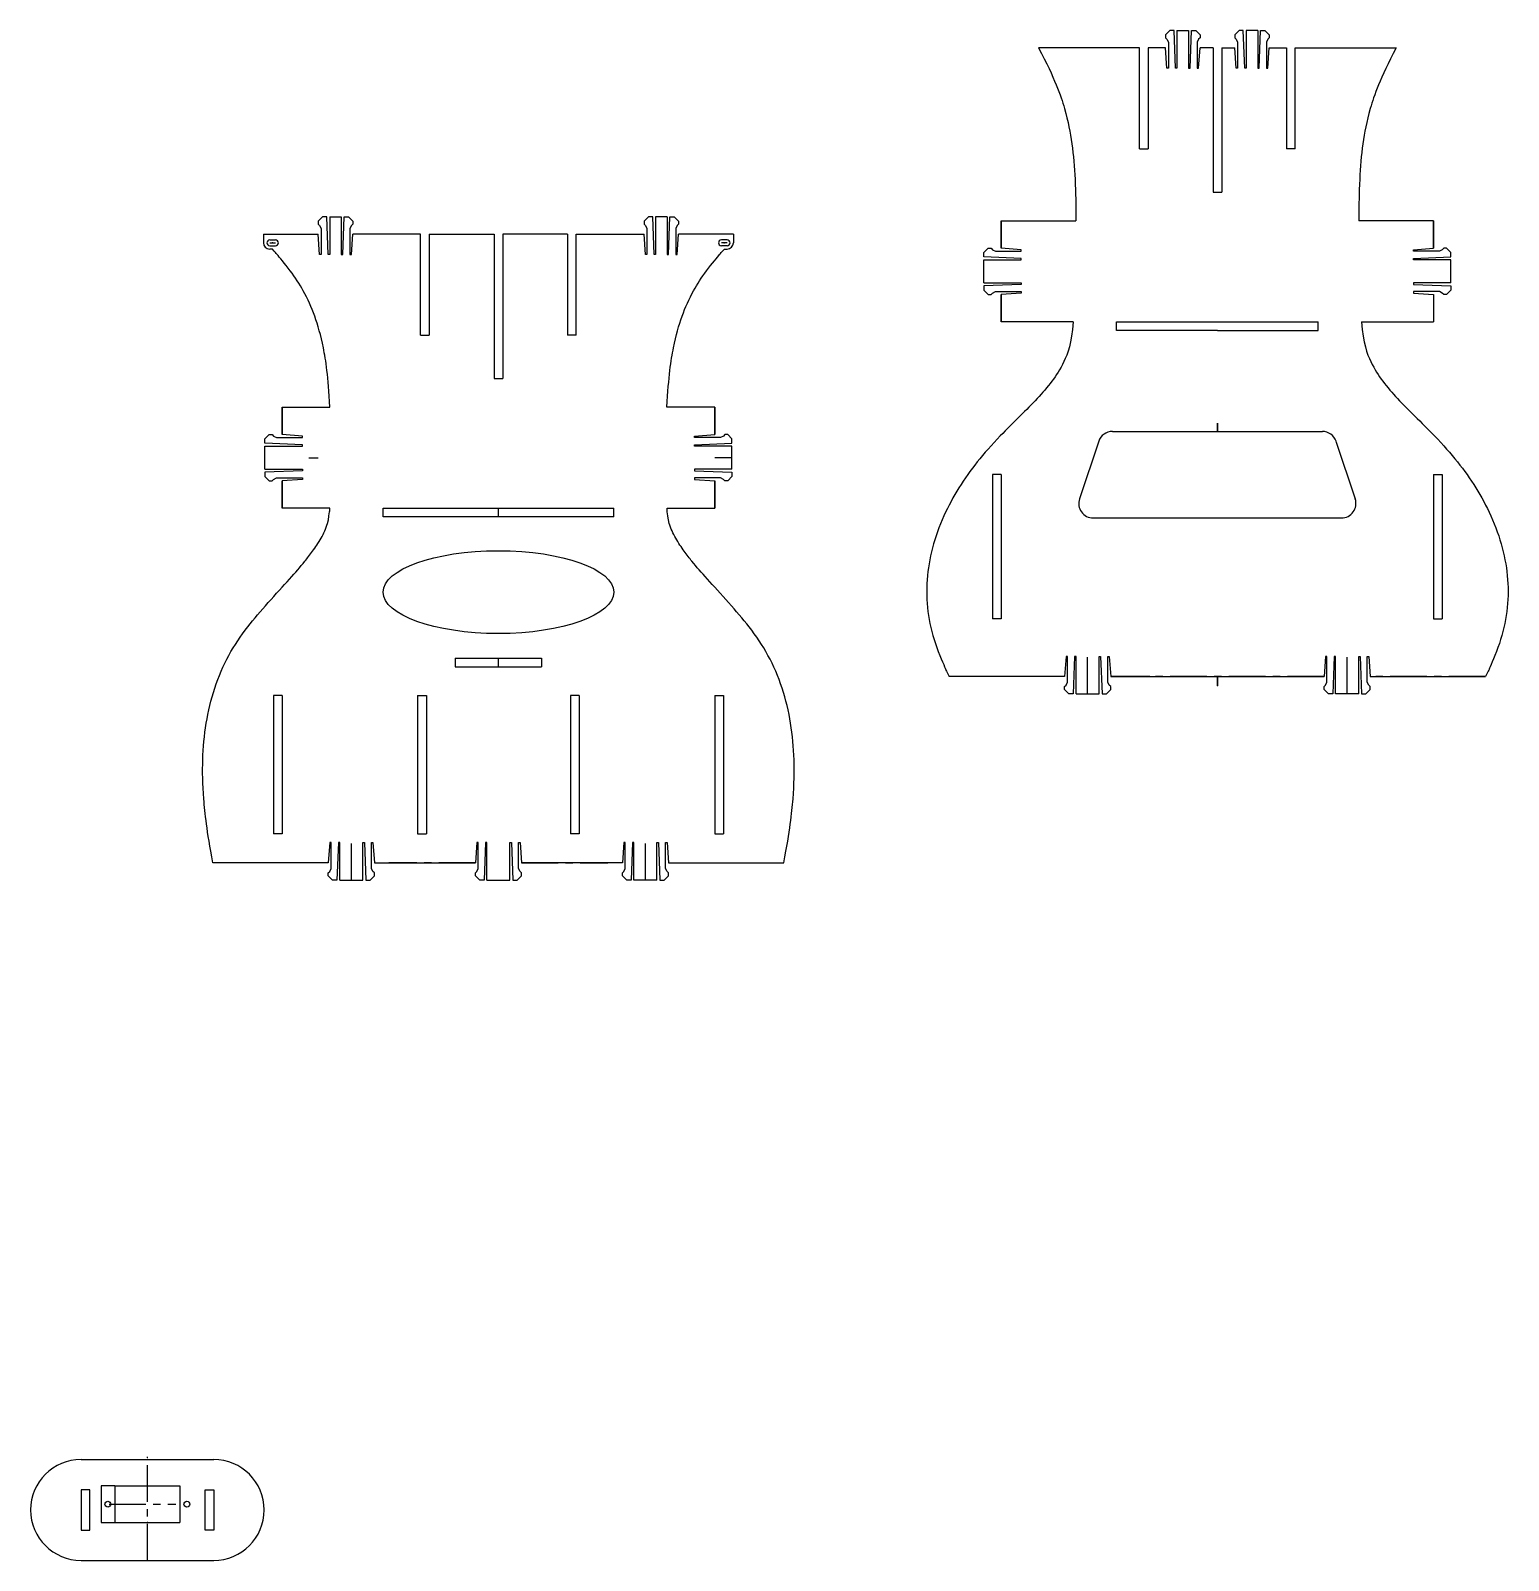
# Model space of a CAD drawing. Header units: inches. Extents: x -5.7 to 14.5, y -9.4 to 11.5.
import ezdxf

# ---------------------------------------------------------------- set-up
doc = ezdxf.new("R2010")
doc.units = ezdxf.units.IN
doc.header["$MEASUREMENT"] = 0
doc.header["$PDSIZE"] = -1
doc.linetypes.add('CENTERX2', pattern=[0.8, 0.5, -0.1, 0.1, -0.1])

msp = doc.modelspace()

# ---------------------------------------------------------------- linework, layer by layer
at = {"color": 7, "linetype": 'Continuous'}
for p, q in [((9.866, 11.488), (9.807, 11.429)), ((9.925, 11.488), (9.866, 11.488)), ((9.945, 10.976), (9.925, 11.488)), ((9.964, 11.488), (10.122, 11.488)), ((9.964, 11.488), (9.964, 10.976)), ((10.122, 11.488), (10.122, 10.976)), ((10.142, 10.976), (10.161, 11.488)), ((10.161, 11.488), (10.22, 11.488)), ((10.22, 11.488), (10.279, 11.429)), ((10.811, 11.488), (10.752, 11.429)), ((10.87, 11.488), (10.811, 11.488)), ((10.89, 10.976), (10.87, 11.488)), ((11.067, 11.488), (10.909, 11.488)), ((10.909, 11.488), (10.909, 10.976)), ((11.067, 11.488), (11.067, 10.976)), ((11.087, 10.976), (11.106, 11.488)), ((11.106, 11.488), (11.165, 11.488)), ((11.165, 11.488), (11.224, 11.429)), ((9.807, 11.429), (9.807, 11.389)), ((9.807, 11.389), (9.827, 11.37)), ((9.827, 11.37), (9.846, 11.33)), ((9.846, 11.33), (9.846, 10.976)), ((10.26, 11.37), (10.24, 11.33)), ((10.24, 11.33), (10.24, 10.976)), ((10.279, 11.389), (10.26, 11.37)), ((10.279, 11.429), (10.279, 11.389)), ((10.752, 11.429), (10.752, 11.389)), ((10.752, 11.389), (10.772, 11.37)), ((10.772, 11.37), (10.791, 11.33)), ((10.791, 11.33), (10.791, 10.976)), ((11.205, 11.37), (11.185, 11.33)), ((11.185, 11.33), (11.185, 10.976)), ((11.224, 11.389), (11.205, 11.37)), ((11.224, 11.429), (11.224, 11.389)), ((9.453, 11.251), (8.075, 11.251)), ((9.453, 9.873), (9.453, 11.251)), ((9.807, 11.251), (9.571, 11.251)), ((9.571, 11.251), (9.571, 9.873)), ((9.827, 10.976), (9.807, 11.251)), ((10.26, 10.976), (10.279, 11.251)), ((10.457, 11.251), (10.279, 11.251)), ((10.457, 11.251), (10.457, 9.283)), ((10.575, 11.251), (10.575, 9.283)), ((10.575, 11.251), (10.752, 11.251)), ((10.772, 10.976), (10.752, 11.251)), ((11.205, 10.976), (11.224, 11.251)), ((11.224, 11.251), (11.461, 11.251)), ((11.461, 11.251), (11.461, 9.873)), ((11.579, 9.873), (11.579, 11.251)), ((11.579, 11.251), (12.957, 11.251)), ((9.846, 10.976), (9.827, 10.976)), ((9.964, 10.976), (9.945, 10.976)), ((10.122, 10.976), (10.142, 10.976)), ((10.24, 10.976), (10.26, 10.976)), ((10.791, 10.976), (10.772, 10.976)), ((10.909, 10.976), (10.89, 10.976)), ((11.067, 10.976), (11.087, 10.976)), ((11.185, 10.976), (11.205, 10.976)), ((9.453, 9.873), (9.571, 9.873)), ((11.579, 9.873), (11.461, 9.873)), ((10.457, 9.283), (10.575, 9.283)), ((-1.703, 8.944), (-1.762, 8.885)), ((-1.762, 8.885), (-1.762, 8.845)), ((-1.762, 8.845), (-1.742, 8.826)), ((-1.742, 8.826), (-1.722, 8.786)), ((-1.722, 8.786), (-1.722, 8.432)), ((-1.644, 8.944), (-1.703, 8.944)), ((-1.624, 8.432), (-1.644, 8.944)), ((-1.604, 8.944), (-1.447, 8.944)), ((-1.604, 8.944), (-1.604, 8.432)), ((-1.447, 8.944), (-1.447, 8.432)), ((-1.427, 8.432), (-1.407, 8.944)), ((-1.407, 8.944), (-1.348, 8.944)), ((-1.348, 8.944), (-1.289, 8.885)), ((-1.309, 8.826), (-1.329, 8.786)), ((-1.329, 8.786), (-1.329, 8.432)), ((-1.289, 8.845), (-1.309, 8.826)), ((-1.289, 8.885), (-1.289, 8.845)), ((2.746, 8.944), (2.687, 8.885)), ((2.687, 8.885), (2.687, 8.845)), ((2.687, 8.845), (2.707, 8.826)), ((2.707, 8.826), (2.726, 8.786)), ((2.726, 8.786), (2.726, 8.432)), ((2.805, 8.944), (2.746, 8.944)), ((2.825, 8.432), (2.805, 8.944)), ((3.002, 8.944), (2.844, 8.944)), ((2.844, 8.944), (2.844, 8.432)), ((3.002, 8.944), (3.002, 8.432)), ((3.022, 8.432), (3.041, 8.944)), ((3.041, 8.944), (3.1, 8.944)), ((3.1, 8.944), (3.159, 8.885)), ((3.14, 8.826), (3.12, 8.786)), ((3.12, 8.786), (3.12, 8.432)), ((3.159, 8.845), (3.14, 8.826)), ((3.159, 8.885), (3.159, 8.845)), ((7.563, 8.889), (8.583, 8.889)), ((7.563, 8.889), (7.563, 8.515)), ((13.468, 8.889), (12.448, 8.889)), ((13.468, 8.889), (13.468, 8.515)), ((-2.51, 8.708), (-1.762, 8.708)), ((-2.51, 8.708), (-2.51, 8.59)), ((-2.424, 8.629), (-2.345, 8.629)), ((-1.742, 8.432), (-1.762, 8.708)), ((-1.309, 8.432), (-1.289, 8.708)), ((-0.364, 8.708), (-1.289, 8.708)), ((-0.364, 7.33), (-0.364, 8.708)), ((-0.246, 8.708), (0.64, 8.708)), ((-0.246, 8.708), (-0.246, 7.33)), ((0.64, 8.708), (0.64, 6.739)), ((1.644, 8.708), (0.758, 8.708)), ((0.758, 8.708), (0.758, 6.739)), ((1.644, 8.708), (1.644, 7.33)), ((1.762, 8.708), (2.687, 8.708)), ((1.762, 7.33), (1.762, 8.708)), ((2.707, 8.432), (2.687, 8.708)), ((3.14, 8.432), (3.159, 8.708)), ((3.907, 8.708), (3.159, 8.708)), ((3.822, 8.629), (3.743, 8.629)), ((3.907, 8.708), (3.907, 8.59)), ((-2.424, 8.55), (-2.345, 8.55)), ((-2.388, 8.504), (-2.424, 8.504)), ((-1.722, 8.432), (-1.742, 8.432)), ((-1.604, 8.432), (-1.624, 8.432)), ((-1.447, 8.432), (-1.427, 8.432)), ((-1.329, 8.432), (-1.309, 8.432)), ((2.726, 8.432), (2.707, 8.432)), ((2.844, 8.432), (2.825, 8.432)), ((3.002, 8.432), (3.022, 8.432)), ((3.12, 8.432), (3.14, 8.432)), ((3.822, 8.55), (3.743, 8.55)), ((3.785, 8.504), (3.822, 8.504)), ((7.327, 8.456), (7.386, 8.515)), ((7.327, 8.397), (7.327, 8.456)), ((7.838, 8.377), (7.327, 8.397)), ((7.327, 8.043), (7.327, 8.358)), ((7.327, 8.358), (7.838, 8.358)), ((7.386, 8.515), (7.425, 8.515)), ((7.425, 8.515), (7.445, 8.496)), ((7.445, 8.496), (7.484, 8.476)), ((7.484, 8.476), (7.838, 8.476)), ((7.838, 8.496), (7.563, 8.515)), ((7.838, 8.476), (7.838, 8.496)), ((7.838, 8.358), (7.838, 8.377)), ((13.193, 8.496), (13.468, 8.515)), ((13.193, 8.476), (13.193, 8.496)), ((13.547, 8.476), (13.193, 8.476)), ((13.193, 8.377), (13.705, 8.397)), ((13.193, 8.358), (13.193, 8.377)), ((13.705, 8.358), (13.193, 8.358)), ((13.587, 8.496), (13.547, 8.476)), ((13.606, 8.515), (13.587, 8.496)), ((13.646, 8.515), (13.606, 8.515)), ((13.705, 8.456), (13.646, 8.515)), ((13.705, 8.397), (13.705, 8.456)), ((13.705, 8.043), (13.705, 8.358)), ((7.327, 8.043), (7.838, 8.043)), ((7.838, 8.023), (7.327, 8.003)), ((7.327, 8.003), (7.327, 7.944)), ((7.327, 7.944), (7.386, 7.885)), ((7.838, 8.043), (7.838, 8.023)), ((13.705, 8.043), (13.193, 8.043)), ((13.193, 8.043), (13.193, 8.023)), ((13.193, 8.023), (13.705, 8.003)), ((13.705, 7.944), (13.646, 7.885)), ((13.705, 8.003), (13.705, 7.944)), ((7.386, 7.885), (7.425, 7.885)), ((7.425, 7.885), (7.445, 7.905)), ((7.445, 7.905), (7.484, 7.925)), ((7.484, 7.925), (7.838, 7.925)), ((7.838, 7.905), (7.563, 7.885)), ((7.563, 7.885), (7.563, 7.511)), ((7.838, 7.925), (7.838, 7.905)), ((13.547, 7.925), (13.193, 7.925)), ((13.193, 7.925), (13.193, 7.905)), ((13.193, 7.905), (13.468, 7.885)), ((13.468, 7.885), (13.468, 7.511)), ((13.587, 7.905), (13.547, 7.925)), ((13.606, 7.885), (13.587, 7.905)), ((13.646, 7.885), (13.606, 7.885)), ((-0.364, 7.33), (-0.246, 7.33)), ((1.762, 7.33), (1.644, 7.33)), ((8.547, 7.511), (7.563, 7.511)), ((9.138, 7.393), (9.138, 7.511)), ((9.138, 7.511), (11.894, 7.511)), ((10.516, 7.393), (9.138, 7.393)), ((10.516, 7.393), (11.894, 7.393)), ((11.894, 7.393), (11.894, 7.511)), ((12.484, 7.511), (13.468, 7.511)), ((0.64, 6.739), (0.758, 6.739)), ((-2.254, 6.345), (-1.602, 6.345)), ((-2.254, 6.345), (-2.254, 5.971)), ((3.652, 6.345), (3, 6.345)), ((3.652, 6.345), (3.652, 5.971)), ((10.516, 6.015), (10.516, 6.126)), ((-2.49, 5.912), (-2.431, 5.971)), ((-2.49, 5.853), (-2.49, 5.912)), ((-1.978, 5.834), (-2.49, 5.853)), ((-2.431, 5.971), (-2.392, 5.971)), ((-2.392, 5.971), (-2.372, 5.952)), ((-2.372, 5.952), (-2.333, 5.932)), ((-2.333, 5.932), (-1.978, 5.932)), ((-1.978, 5.952), (-2.254, 5.971)), ((-1.978, 5.932), (-1.978, 5.952)), ((3.376, 5.952), (3.652, 5.971)), ((3.376, 5.932), (3.376, 5.952)), ((3.73, 5.932), (3.376, 5.932)), ((3.376, 5.834), (3.888, 5.853)), ((3.77, 5.952), (3.73, 5.932)), ((3.789, 5.971), (3.77, 5.952)), ((3.829, 5.971), (3.789, 5.971)), ((3.888, 5.912), (3.829, 5.971)), ((3.888, 5.853), (3.888, 5.912)), ((8.896, 5.881), (8.634, 5.093)), ((9.083, 6.015), (11.949, 6.015)), ((12.135, 5.881), (12.398, 5.093)), ((-2.49, 5.499), (-2.49, 5.814)), ((-2.49, 5.814), (-1.978, 5.814)), ((-1.978, 5.814), (-1.978, 5.834)), ((3.376, 5.814), (3.376, 5.834)), ((3.888, 5.814), (3.376, 5.814)), ((3.888, 5.499), (3.888, 5.814)), ((-2.49, 5.499), (-1.978, 5.499)), ((-1.978, 5.479), (-2.49, 5.46)), ((-2.49, 5.46), (-2.49, 5.401)), ((-1.978, 5.499), (-1.978, 5.479)), ((3.888, 5.499), (3.376, 5.499)), ((3.376, 5.499), (3.376, 5.479)), ((3.376, 5.479), (3.888, 5.46)), ((3.888, 5.46), (3.888, 5.401)), ((-2.49, 5.401), (-2.431, 5.342)), ((-2.431, 5.342), (-2.392, 5.342)), ((-2.392, 5.342), (-2.372, 5.361)), ((-2.372, 5.361), (-2.333, 5.381)), ((-2.333, 5.381), (-1.978, 5.381)), ((-1.978, 5.361), (-2.254, 5.342)), ((-2.254, 5.342), (-2.254, 4.968)), ((-1.978, 5.381), (-1.978, 5.361)), ((3.73, 5.381), (3.376, 5.381)), ((3.376, 5.381), (3.376, 5.361)), ((3.376, 5.361), (3.652, 5.342)), ((3.652, 5.342), (3.652, 4.968)), ((3.77, 5.361), (3.73, 5.381)), ((3.789, 5.342), (3.77, 5.361)), ((3.829, 5.342), (3.789, 5.342)), ((3.888, 5.401), (3.829, 5.342)), ((7.563, 5.425), (7.445, 5.425)), ((7.445, 5.425), (7.445, 3.456)), ((7.563, 5.425), (7.563, 3.456)), ((13.468, 5.425), (13.468, 3.456)), ((13.468, 5.425), (13.587, 5.425)), ((13.587, 5.425), (13.587, 3.456)), ((-1.604, 4.968), (-2.254, 4.968)), ((-0.876, 4.849), (-0.876, 4.968)), ((-0.876, 4.968), (2.274, 4.968)), ((2.274, 4.849), (-0.876, 4.849)), ((2.274, 4.849), (2.274, 4.968)), ((3.002, 4.968), (3.652, 4.968)), ((8.82, 4.834), (12.211, 4.834)), ((7.563, 3.456), (7.445, 3.456)), ((13.468, 3.456), (13.587, 3.456)), ((8.449, 2.944), (8.429, 2.669)), ((8.468, 2.944), (8.449, 2.944)), ((8.468, 2.59), (8.468, 2.944)), ((8.567, 2.944), (8.547, 2.433)), ((8.587, 2.944), (8.567, 2.944)), ((8.587, 2.433), (8.587, 2.944)), ((8.901, 2.433), (8.901, 2.944)), ((8.901, 2.944), (8.921, 2.944)), ((8.921, 2.944), (8.941, 2.433)), ((9.02, 2.59), (9.02, 2.944)), ((9.02, 2.944), (9.039, 2.944)), ((9.039, 2.944), (9.059, 2.669)), ((11.992, 2.944), (11.972, 2.669)), ((12.012, 2.944), (11.992, 2.944)), ((12.012, 2.59), (12.012, 2.944)), ((12.11, 2.944), (12.09, 2.433)), ((12.13, 2.944), (12.11, 2.944)), ((12.13, 2.433), (12.13, 2.944)), ((12.445, 2.944), (12.464, 2.944)), ((12.445, 2.433), (12.445, 2.944)), ((12.464, 2.944), (12.484, 2.433)), ((12.563, 2.944), (12.583, 2.944)), ((12.563, 2.59), (12.563, 2.944)), ((12.583, 2.944), (12.602, 2.669)), ((0.108, 2.92), (1.289, 2.92)), ((0.108, 2.92), (0.108, 2.802)), ((0.108, 2.802), (1.289, 2.802)), ((1.289, 2.92), (1.289, 2.802)), ((8.429, 2.669), (6.854, 2.669)), ((8.429, 2.531), (8.449, 2.551)), ((8.429, 2.492), (8.429, 2.531)), ((8.449, 2.551), (8.468, 2.59)), ((9.039, 2.551), (9.02, 2.59)), ((9.059, 2.531), (9.039, 2.551)), ((9.059, 2.669), (11.972, 2.669)), ((9.059, 2.492), (9.059, 2.531)), ((10.516, 2.544), (10.516, 2.669)), ((11.972, 2.531), (11.992, 2.551)), ((11.972, 2.492), (11.972, 2.531)), ((11.992, 2.551), (12.012, 2.59)), ((12.583, 2.551), (12.563, 2.59)), ((12.602, 2.531), (12.583, 2.551)), ((12.602, 2.669), (14.177, 2.669)), ((12.602, 2.492), (12.602, 2.531)), ((-2.254, 2.408), (-2.372, 2.408)), ((-2.372, 2.408), (-2.372, 0.519)), ((-2.254, 2.408), (-2.254, 0.519)), ((-0.404, 2.408), (-0.285, 2.408)), ((-0.404, 2.408), (-0.404, 0.519)), ((-0.285, 2.408), (-0.285, 0.519)), ((1.683, 2.408), (1.683, 0.519)), ((1.801, 2.408), (1.683, 2.408)), ((1.801, 2.408), (1.801, 0.519)), ((3.652, 2.408), (3.652, 0.519)), ((3.652, 2.408), (3.77, 2.408)), ((3.77, 2.408), (3.77, 0.519)), ((8.488, 2.433), (8.429, 2.492)), ((8.547, 2.433), (8.488, 2.433)), ((8.587, 2.433), (8.901, 2.433)), ((8.941, 2.433), (9, 2.433)), ((9, 2.433), (9.059, 2.492)), ((12.031, 2.433), (11.972, 2.492)), ((12.09, 2.433), (12.031, 2.433)), ((12.445, 2.433), (12.13, 2.433)), ((12.484, 2.433), (12.543, 2.433)), ((12.543, 2.433), (12.602, 2.492)), ((-2.254, 0.519), (-2.372, 0.519)), ((-0.404, 0.519), (-0.285, 0.519)), ((1.801, 0.519), (1.683, 0.519)), ((3.652, 0.519), (3.77, 0.519)), ((-1.604, 0.401), (-1.624, 0.125)), ((-1.585, 0.401), (-1.604, 0.401)), ((-1.585, 0.046), (-1.585, 0.401)), ((-1.486, 0.401), (-1.506, -0.111)), ((-1.467, 0.401), (-1.486, 0.401)), ((-1.467, -0.111), (-1.467, 0.401)), ((-1.152, -0.111), (-1.152, 0.401)), ((-1.152, 0.401), (-1.132, 0.401)), ((-1.132, 0.401), (-1.112, -0.111)), ((-1.033, 0.046), (-1.033, 0.401)), ((-1.033, 0.401), (-1.014, 0.401)), ((-1.014, 0.401), (-0.994, 0.125)), ((0.404, 0.401), (0.384, 0.125)), ((0.423, 0.401), (0.404, 0.401)), ((0.423, 0.046), (0.423, 0.401)), ((0.522, 0.401), (0.502, -0.111)), ((0.541, 0.401), (0.522, 0.401)), ((0.541, -0.111), (0.541, 0.401)), ((0.856, 0.401), (0.876, 0.401)), ((0.856, -0.111), (0.856, 0.401)), ((0.876, 0.401), (0.896, -0.111)), ((0.974, 0.401), (0.994, 0.401)), ((0.974, 0.046), (0.974, 0.401)), ((0.994, 0.401), (1.014, 0.125)), ((2.411, 0.401), (2.392, 0.125)), ((2.431, 0.401), (2.411, 0.401)), ((2.431, 0.046), (2.431, 0.401)), ((2.53, 0.401), (2.51, -0.111)), ((2.549, 0.401), (2.53, 0.401)), ((2.549, -0.111), (2.549, 0.401)), ((2.864, 0.401), (2.884, 0.401)), ((2.864, -0.111), (2.864, 0.401)), ((2.884, 0.401), (2.904, -0.111)), ((2.982, 0.401), (3.002, 0.401)), ((2.982, 0.046), (2.982, 0.401)), ((3.002, 0.401), (3.022, 0.125)), ((-1.624, 0.125), (-3.199, 0.125)), ((-1.624, -0.013), (-1.604, 0.007)), ((-1.604, 0.007), (-1.585, 0.046)), ((-1.014, 0.007), (-1.033, 0.046)), ((-0.994, -0.013), (-1.014, 0.007)), ((-0.994, 0.125), (0.384, 0.125)), ((0.384, -0.013), (0.404, 0.007)), ((0.404, 0.007), (0.423, 0.046)), ((0.994, 0.007), (0.974, 0.046)), ((1.014, -0.013), (0.994, 0.007)), ((2.392, 0.125), (1.014, 0.125)), ((2.392, -0.013), (2.411, 0.007)), ((2.411, 0.007), (2.431, 0.046)), ((3.002, 0.007), (2.982, 0.046)), ((3.022, -0.013), (3.002, 0.007)), ((3.022, 0.125), (4.596, 0.125)), ((-1.624, -0.052), (-1.624, -0.013)), ((-1.565, -0.111), (-1.624, -0.052)), ((-1.506, -0.111), (-1.565, -0.111)), ((-1.467, -0.111), (-1.152, -0.111)), ((-1.112, -0.111), (-1.053, -0.111)), ((-1.053, -0.111), (-0.994, -0.052)), ((-0.994, -0.052), (-0.994, -0.013)), ((0.384, -0.052), (0.384, -0.013)), ((0.443, -0.111), (0.384, -0.052)), ((0.502, -0.111), (0.443, -0.111)), ((0.541, -0.111), (0.856, -0.111)), ((0.896, -0.111), (0.955, -0.111)), ((0.955, -0.111), (1.014, -0.052)), ((1.014, -0.052), (1.014, -0.013)), ((2.392, -0.052), (2.392, -0.013)), ((2.451, -0.111), (2.392, -0.052)), ((2.51, -0.111), (2.451, -0.111)), ((2.864, -0.111), (2.549, -0.111)), ((2.904, -0.111), (2.963, -0.111)), ((2.963, -0.111), (3.022, -0.052)), ((3.022, -0.052), (3.022, -0.013)), ((-5, -8.021), (-3.189, -8.021)), ((-4.882, -8.434), (-5, -8.434)), ((-5, -8.434), (-5, -8.985)), ((-4.882, -8.985), (-4.882, -8.434)), ((-4.539, -8.383), (-4.539, -8.88)), ((-4.539, -8.383), (-3.65, -8.383)), ((-3.65, -8.383), (-3.65, -8.88)), ((-3.307, -8.434), (-3.189, -8.434)), ((-3.307, -8.985), (-3.307, -8.434)), ((-3.189, -8.434), (-3.189, -8.985)), ((-4.539, -8.88), (-3.65, -8.88)), ((-5, -8.985), (-4.882, -8.985)), ((-3.189, -8.985), (-3.307, -8.985)), ((-5, -9.399), (-3.189, -9.399))]:
    msp.add_line(p, q, dxfattribs=at)
at = {"color": 7, "linetype": 'CENTERX2'}
for p, q in [((7.563, 8.515), (7.563, 8.889)), ((13.468, 8.515), (13.468, 8.889)), ((-2.424, 8.59), (-2.345, 8.59)), ((3.822, 8.59), (3.743, 8.59)), ((7.563, 7.511), (7.563, 7.885)), ((-2.254, 5.971), (-2.254, 6.345)), ((3.652, 5.971), (3.652, 6.345)), ((10.516, 6.015), (10.516, 6.126)), ((10.516, 6.126), (10.516, 6.015)), ((-1.888, 5.656), (-1.762, 5.656)), ((3.888, 5.656), (3.652, 5.656)), ((-2.254, 4.968), (-2.254, 5.342)), ((3.652, 4.968), (3.652, 5.342)), ((0.699, 4.849), (0.699, 4.968)), ((8.744, 2.433), (8.744, 2.944)), ((12.287, 2.433), (12.287, 2.944)), ((0.699, 2.802), (0.699, 2.92)), ((8.429, 2.669), (6.854, 2.669)), ((8.429, 2.669), (6.985, 2.669)), ((9.592, 2.669), (9.059, 2.669)), ((11.972, 2.669), (9.059, 2.669)), ((10.516, 2.669), (10.516, 2.544)), ((11.44, 2.669), (11.972, 2.669)), ((14.177, 2.669), (12.602, 2.669)), ((12.602, 2.669), (14.046, 2.669)), ((-1.309, -0.111), (-1.309, 0.401)), ((2.707, -0.111), (2.707, 0.401)), ((0.384, 0.125), (-0.797, 0.125)), ((-0.411, 0.125), (0.384, 0.125)), ((1.014, 0.125), (2.195, 0.125)), ((1.809, 0.125), (1.014, 0.125)), ((-4.095, -9.399), (-4.095, -7.986)), ((-4.539, -8.383), (-4.724, -8.383)), ((-4.724, -8.383), (-4.724, -8.88)), ((-4.616, -8.631), (-3.706, -8.631)), ((-4.724, -8.88), (-4.539, -8.88))]:
    msp.add_line(p, q, dxfattribs=at)
at = {"color": 7, "linetype": 'Continuous'}
for centre in [(-4.634, -8.631), (-3.555, -8.631)]:
    msp.add_circle(centre, 0.0394, dxfattribs=at)
for centre, radius, start, end in [((-2.424, 8.59), 0.0858, 180, 270), ((-2.424, 8.59), 0.0394, 90, 270), ((-2.345, 8.59), 0.0394, 270, 90), ((3.743, 8.59), 0.0394, 90, 270), ((3.822, 8.59), 0.0394, 270, 90), ((3.822, 8.59), 0.0858, 270, 0), ((9.083, 5.818), 0.197, 90, 161.5651), ((11.949, 5.818), 0.197, 18.4349, 90), ((8.82, 5.031), 0.197, 161.5651, 270), ((12.211, 5.031), 0.197, 270, 18.4349), ((-5, -8.71), 0.689, 90, 270), ((-3.189, -8.71), 0.689, 270, 90)]:
    msp.add_arc(centre, radius, start, end, dxfattribs=at)
msp.add_ellipse((0.699, 3.821), major_axis=(1.575, 0), ratio=0.359355, dxfattribs=at)
for points, knots in [([(8.075, 11.251), (8.298, 10.83), (8.448, 10.397), (8.536, 9.956), (8.581, 9.426), (8.583, 8.889), (8.585, 9.068), (8.583, 8.889)], [0, 0, 0, 0, 0.194577, 0.381026, 0.564524, 0.781131, 1, 1, 1, 1]), ([(12.957, 11.251), (12.733, 10.83), (12.583, 10.397), (12.495, 9.956), (12.45, 9.426), (12.448, 8.889), (12.446, 9.068), (12.448, 8.889)], [0, 0, 0, 0, 0.194576, 0.381025, 0.564523, 0.781131, 1, 1, 1, 1]), ([(-1.602, 6.345), (-1.625, 6.773), (-1.687, 7.192), (-1.804, 7.6), (-1.944, 7.912), (-2.136, 8.213), (-2.388, 8.504), (-2.301, 8.409), (-2.388, 8.504)], [0, 0, 0, 0, 0.181536, 0.361083, 0.540926, 0.685621, 0.837133, 1, 1, 1, 1]), ([(3, 6.345), (3.023, 6.773), (3.085, 7.192), (3.201, 7.6), (3.342, 7.912), (3.534, 8.213), (3.785, 8.504), (3.698, 8.409), (3.785, 8.504)], [0, 0, 0, 0, 0.181536, 0.361083, 0.540926, 0.685621, 0.837133, 1, 1, 1, 1]), ([(8.547, 7.511), (8.524, 7.215), (8.423, 6.945), (8.261, 6.695), (8.055, 6.458), (7.823, 6.227), (7.513, 5.921), (7.228, 5.599), (6.984, 5.258), (6.764, 4.852), (6.613, 4.43), (6.539, 3.996), (6.548, 3.555), (6.651, 3.111), (6.854, 2.669), (6.78, 2.813), (6.854, 2.669)], [0, 0, 0, 0, 0.053665, 0.10566, 0.159434, 0.216072, 0.27505, 0.353664, 0.431225, 0.506797, 0.590124, 0.671046, 0.750472, 0.830059, 0.912227, 1, 1, 1, 1]), ([(12.484, 7.511), (12.507, 7.215), (12.608, 6.945), (12.77, 6.695), (12.976, 6.458), (13.208, 6.227), (13.519, 5.921), (13.804, 5.599), (14.047, 5.258), (14.267, 4.852), (14.418, 4.43), (14.493, 3.996), (14.483, 3.555), (14.38, 3.111), (14.177, 2.669), (14.251, 2.813), (14.177, 2.669)], [0, 0, 0, 0, 0.053665, 0.10566, 0.159434, 0.216072, 0.27505, 0.353664, 0.431225, 0.506797, 0.590125, 0.671046, 0.750472, 0.830059, 0.912227, 1, 1, 1, 1]), ([(-3.199, 0.125), (-3.283, 0.57), (-3.336, 1.047), (-3.347, 1.54), (-3.302, 2.034), (-3.188, 2.515), (-2.992, 2.969), (-2.745, 3.335), (-2.445, 3.68), (-2.128, 4.025), (-1.982, 4.194), (-1.843, 4.37), (-1.716, 4.556), (-1.623, 4.754), (-1.604, 4.968), (-1.605, 4.895), (-1.604, 4.968)], [0, 0, 0, 0, 0.084182, 0.173234, 0.264775, 0.356972, 0.448822, 0.540544, 0.622635, 0.70752, 0.794643, 0.836125, 0.877757, 0.919544, 0.960204, 1, 1, 1, 1]), ([(4.596, 0.125), (4.68, 0.57), (4.734, 1.047), (4.745, 1.54), (4.7, 2.034), (4.586, 2.515), (4.39, 2.969), (4.142, 3.335), (3.843, 3.68), (3.525, 4.025), (3.379, 4.194), (3.241, 4.37), (3.114, 4.556), (3.02, 4.754), (3.002, 4.968), (3.002, 4.895), (3.002, 4.968)], [0, 0, 0, 0, 0.084182, 0.173234, 0.264775, 0.356971, 0.448822, 0.540544, 0.622635, 0.70752, 0.794643, 0.836125, 0.877757, 0.919544, 0.960204, 1, 1, 1, 1])]:
    msp.add_open_spline(points, degree=3, knots=knots, dxfattribs=at)
for p in [(-2.385, 8.59), (3.782, 8.59), (10.516, 2.669), (10.516, 2.544), (-4.095, -8.021), (-4.095, -8.383), (-4.539, -8.631), (-4.095, -8.88)]:
    msp.add_point(p, dxfattribs=at)

doc.saveas('drawing.dxf')
